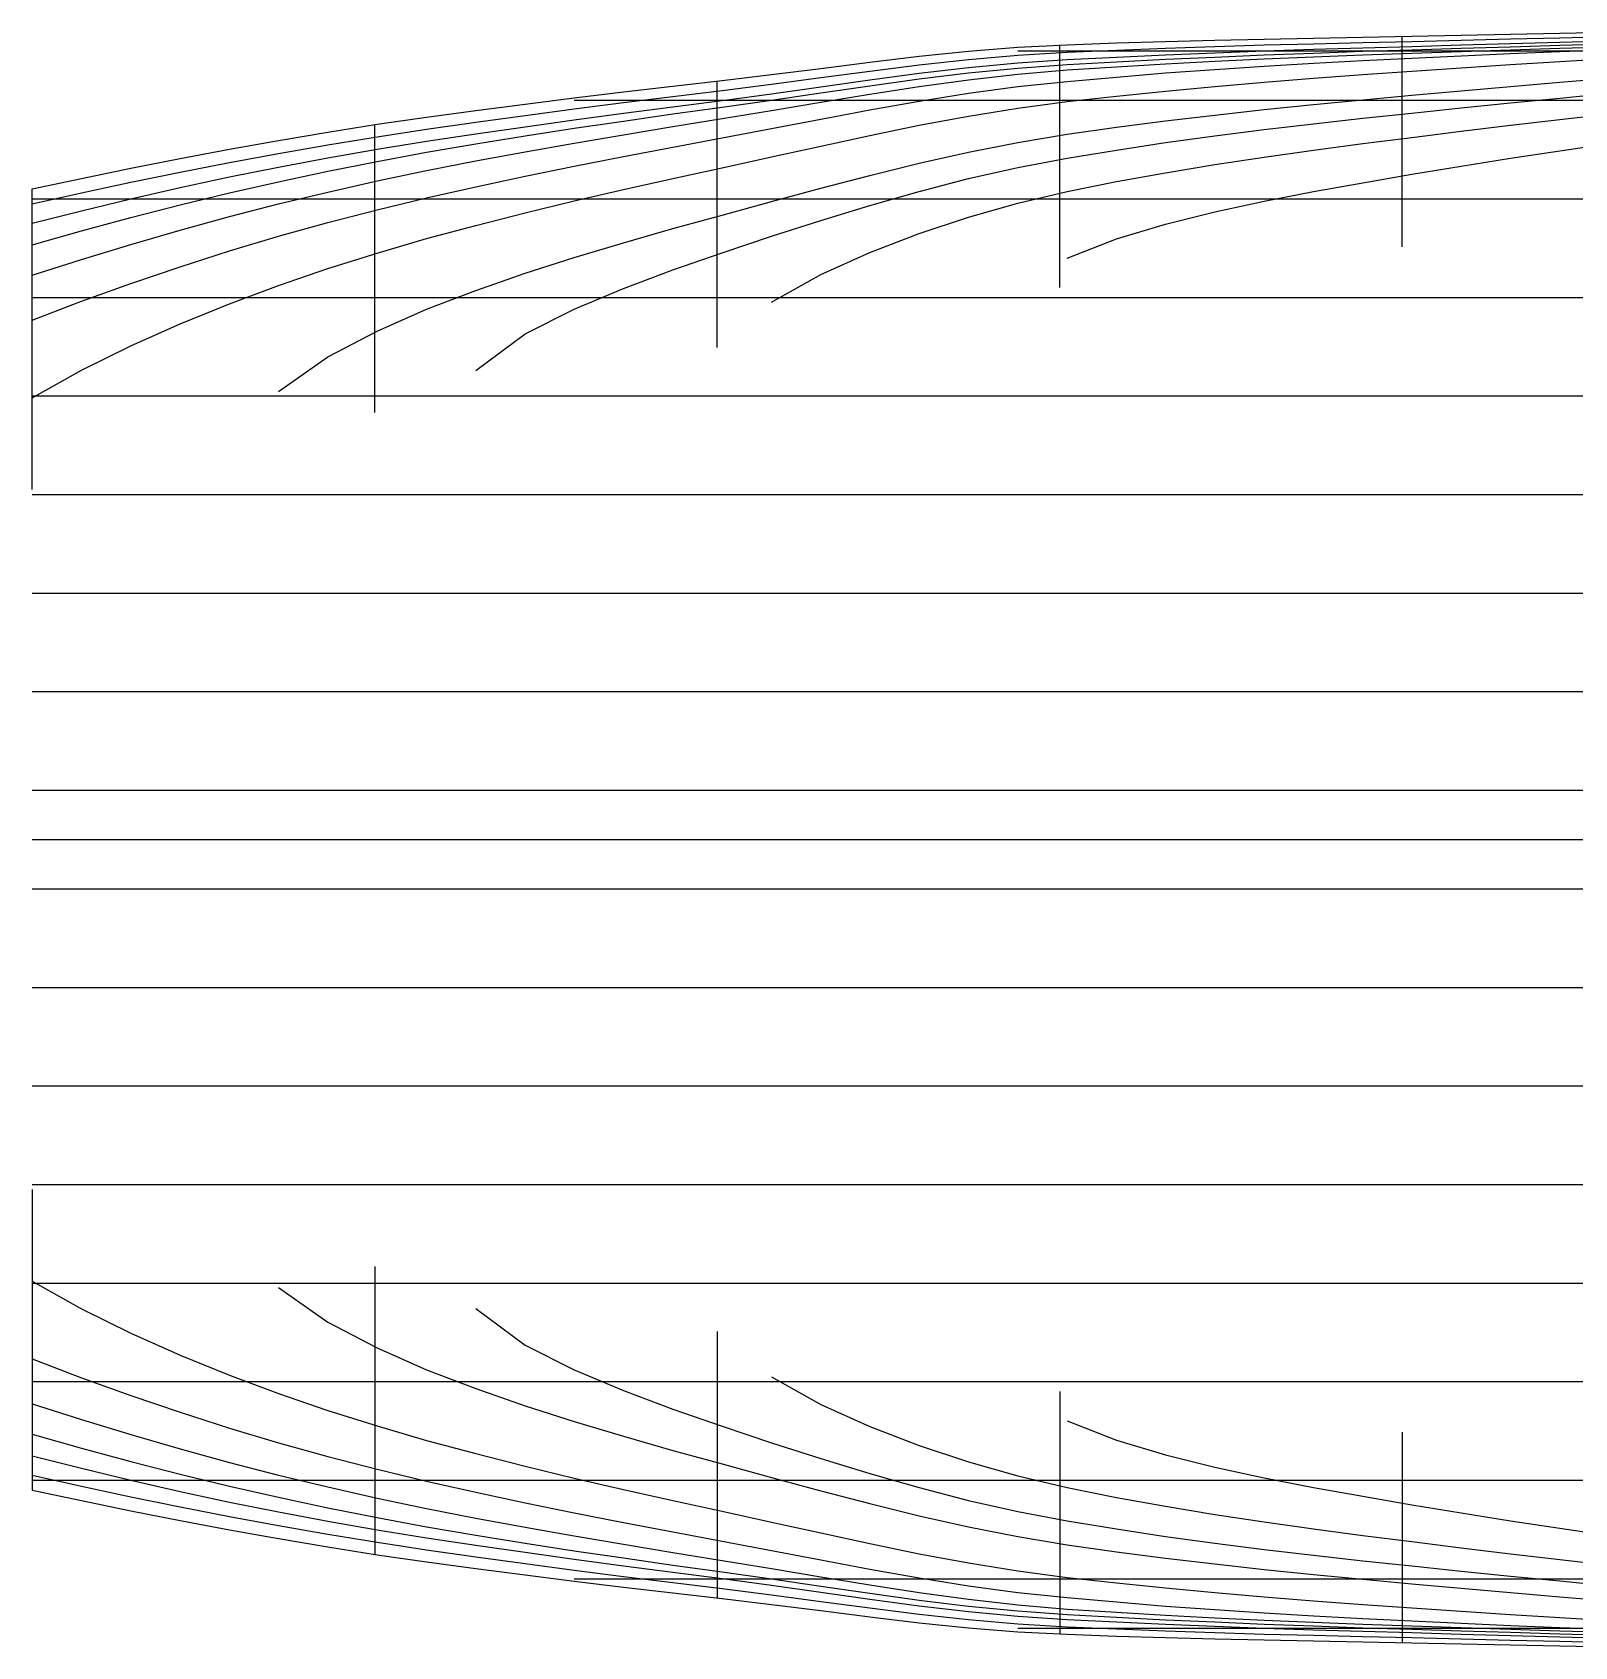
# Model space of a CAD drawing. Header units: millimetres. Extents: x 0 to 139000, y -8250 to 8250.
# Drawn here: x 0 to 15651, y -8190 to 8190 of the extents above; entities that cross this region are included whole.
import ezdxf

# ---------------------------------------------------------------- set-up
doc = ezdxf.new("R2010")
doc.units = ezdxf.units.MM
for name, color, linetype in [('БАТОКСЫ', 1, 'Continuous'), ('ВАТЕРЛИНИИ', 3, 'Continuous'), ('КИЛЬ', 2, 'Continuous'), ('ПАЛУБА', 7, 'Continuous'), ('ШПАНГОУТЫ', 5, 'Continuous')]:
    doc.layers.add(name, color=color, linetype=linetype)

msp = doc.modelspace()

# ---------------------------------------------------------------- linework, layer by layer
at = {"layer": 'БАТОКСЫ'}
for points in [[(10000, 8000, 3912), (10500, 8000, 3691), (11000, 8000, 3514), (11500, 8000, 3341), (12000, 8000, 3170), (12500, 8000, 2996), (13000, 8000, 2819), (13500, 8000, 2638), (14000, 8000, 2454), (14500, 8000, 2261), (15000, 8000, 2054), (15500, 8000, 1847), (16000, 8000, 1703)], [(5500, 7500, 4071), (6000, 7500, 3734), (6500, 7500, 3383), (7000, 7500, 3009), (7500, 7500, 2591), (8000, 7500, 2262), (8500, 7500, 2017), (9000, 7500, 1819), (9500, 7500, 1657), (10000, 7500, 1525), (10500, 7500, 1421), (11000, 7500, 1334), (11500, 7500, 1254), (12000, 7500, 1181), (12500, 7500, 1114), (13000, 7500, 1052), (13500, 7500, 993), (14000, 7500, 937), (14500, 7500, 882), (15000, 7500, 828), (15500, 7500, 776), (16000, 7500, 724)], [(0, 6500, 3798), (500, 6500, 3353), (1000, 6500, 3001), (1500, 6500, 2721), (2000, 6500, 2485), (2500, 6500, 2279), (3000, 6500, 2097), (3500, 6500, 1934), (4000, 6500, 1788), (4500, 6500, 1655), (5000, 6500, 1533), (5500, 6500, 1420), (6000, 6500, 1313), (6500, 6500, 1212), (7000, 6500, 1115), (7500, 6500, 1019), (8000, 6500, 926), (8500, 6500, 838), (9000, 6500, 756), (9500, 6500, 683), (10000, 6500, 619), (10500, 6500, 566), (11000, 6500, 520), (11500, 6500, 479), (12000, 6500, 442), (12500, 6500, 408), (13000, 6500, 376), (13500, 6500, 347), (14000, 6500, 319), (14500, 6500, 292), (15000, 6500, 265), (15500, 6500, 239), (16000, 6500, 215)], [(0, 5500, 1982), (500, 5500, 1830), (1000, 5500, 1689), (1500, 5500, 1559), (2000, 5500, 1439), (2500, 5500, 1328), (3000, 5500, 1226), (3500, 5500, 1133), (4000, 5500, 1049), (4500, 5500, 971), (5000, 5500, 900), (5500, 5500, 834), (6000, 5500, 773), (6500, 5500, 715), (7000, 5500, 660), (7500, 5500, 608), (8000, 5500, 558), (8500, 5500, 512), (9000, 5500, 471), (9500, 5500, 435), (10000, 5500, 406), (10500, 5500, 382), (11000, 5500, 360), (11500, 5500, 341), (12000, 5500, 323), (12500, 5500, 307), (13000, 5500, 291), (13500, 5500, 276), (14000, 5500, 260), (14500, 5500, 244), (15000, 5500, 227), (15500, 5500, 210), (16000, 5500, 194)], [(0, 4500, 1406), (500, 4500, 1309), (1000, 4500, 1219), (1500, 4500, 1137), (2000, 4500, 1061), (2500, 4500, 993), (3000, 4500, 932), (3500, 4500, 879), (4000, 4500, 832), (4500, 4500, 791), (5000, 4500, 752), (5500, 4500, 715), (6000, 4500, 680), (6500, 4500, 645), (7000, 4500, 609), (7500, 4500, 574), (8000, 4500, 537), (8500, 4500, 501), (9000, 4500, 467), (9500, 4500, 435), (10000, 4500, 406), (10500, 4500, 382), (11000, 4500, 360), (11500, 4500, 341), (12000, 4500, 323), (12500, 4500, 307), (13000, 4500, 291), (13500, 4500, 276), (14000, 4500, 260), (14500, 4500, 244), (15000, 4500, 227), (15500, 4500, 210), (16000, 4500, 194)], [(0, 3500, 1250), (500, 3500, 1189), (1000, 3500, 1130), (1500, 3500, 1074), (2000, 3500, 1020), (2500, 3500, 968), (3000, 3500, 920), (3500, 3500, 874), (4000, 3500, 831), (4500, 3500, 791), (5000, 3500, 752), (5500, 3500, 715), (6000, 3500, 680), (6500, 3500, 645), (7000, 3500, 609), (7500, 3500, 574), (8000, 3500, 537), (8500, 3500, 501), (9000, 3500, 467), (9500, 3500, 435), (10000, 3500, 406), (10500, 3500, 382), (11000, 3500, 360), (11500, 3500, 341), (12000, 3500, 323), (12500, 3500, 307), (13000, 3500, 291), (13500, 3500, 276), (14000, 3500, 260), (14500, 3500, 244), (15000, 3500, 227), (15500, 3500, 210), (16000, 3500, 194)], [(0, 2500, 1250), (500, 2500, 1189), (1000, 2500, 1130), (1500, 2500, 1074), (2000, 2500, 1020), (2500, 2500, 968), (3000, 2500, 920), (3500, 2500, 874), (4000, 2500, 831), (4500, 2500, 791), (5000, 2500, 752), (5500, 2500, 715), (6000, 2500, 680), (6500, 2500, 645), (7000, 2500, 609), (7500, 2500, 574), (8000, 2500, 537), (8500, 2500, 501), (9000, 2500, 467), (9500, 2500, 435), (10000, 2500, 406), (10500, 2500, 382), (11000, 2500, 360), (11500, 2500, 341), (12000, 2500, 323), (12500, 2500, 307), (13000, 2500, 291), (13500, 2500, 276), (14000, 2500, 260), (14500, 2500, 244), (15000, 2500, 227), (15500, 2500, 210), (16000, 2500, 194)], [(0, 1500, 1250), (500, 1500, 1189), (1000, 1500, 1130), (1500, 1500, 1074), (2000, 1500, 1020), (2500, 1500, 968), (3000, 1500, 920), (3500, 1500, 874), (4000, 1500, 831), (4500, 1500, 791), (5000, 1500, 752), (5500, 1500, 715), (6000, 1500, 680), (6500, 1500, 645), (7000, 1500, 609), (7500, 1500, 574), (8000, 1500, 537), (8500, 1500, 501), (9000, 1500, 467), (9500, 1500, 435), (10000, 1500, 406), (10500, 1500, 382), (11000, 1500, 360), (11500, 1500, 341), (12000, 1500, 323), (12500, 1500, 307), (13000, 1500, 291), (13500, 1500, 276), (14000, 1500, 260), (14500, 1500, 244), (15000, 1500, 227), (15500, 1500, 210), (16000, 1500, 194)], [(0, 500, 1250), (500, 500, 1189), (1000, 500, 1130), (1500, 500, 1074), (2000, 500, 1020), (2500, 500, 968), (3000, 500, 920), (3500, 500, 874), (4000, 500, 831), (4500, 500, 791), (5000, 500, 752), (5500, 500, 715), (6000, 500, 680), (6500, 500, 645), (7000, 500, 609), (7500, 500, 574), (8000, 500, 537), (8500, 500, 501), (9000, 500, 467), (9500, 500, 435), (10000, 500, 406), (10500, 500, 382), (11000, 500, 360), (11500, 500, 341), (12000, 500, 323), (12500, 500, 307), (13000, 500, 291), (13500, 500, 276), (14000, 500, 260), (14500, 500, 244), (15000, 500, 227), (15500, 500, 210), (16000, 500, 194)], [(0, -500, 1250), (500, -500, 1189), (1000, -500, 1130), (1500, -500, 1074), (2000, -500, 1020), (2500, -500, 968), (3000, -500, 920), (3500, -500, 874), (4000, -500, 831), (4500, -500, 791), (5000, -500, 752), (5500, -500, 715), (6000, -500, 680), (6500, -500, 645), (7000, -500, 609), (7500, -500, 574), (8000, -500, 537), (8500, -500, 501), (9000, -500, 467), (9500, -500, 435), (10000, -500, 406), (10500, -500, 382), (11000, -500, 360), (11500, -500, 341), (12000, -500, 323), (12500, -500, 307), (13000, -500, 291), (13500, -500, 276), (14000, -500, 260), (14500, -500, 244), (15000, -500, 227), (15500, -500, 210), (16000, -500, 194)], [(0, -1500, 1250), (500, -1500, 1189), (1000, -1500, 1130), (1500, -1500, 1074), (2000, -1500, 1020), (2500, -1500, 968), (3000, -1500, 920), (3500, -1500, 874), (4000, -1500, 831), (4500, -1500, 791), (5000, -1500, 752), (5500, -1500, 715), (6000, -1500, 680), (6500, -1500, 645), (7000, -1500, 609), (7500, -1500, 574), (8000, -1500, 537), (8500, -1500, 501), (9000, -1500, 467), (9500, -1500, 435), (10000, -1500, 406), (10500, -1500, 382), (11000, -1500, 360), (11500, -1500, 341), (12000, -1500, 323), (12500, -1500, 307), (13000, -1500, 291), (13500, -1500, 276), (14000, -1500, 260), (14500, -1500, 244), (15000, -1500, 227), (15500, -1500, 210), (16000, -1500, 194)], [(0, -2500, 1250), (500, -2500, 1189), (1000, -2500, 1130), (1500, -2500, 1074), (2000, -2500, 1020), (2500, -2500, 968), (3000, -2500, 920), (3500, -2500, 874), (4000, -2500, 831), (4500, -2500, 791), (5000, -2500, 752), (5500, -2500, 715), (6000, -2500, 680), (6500, -2500, 645), (7000, -2500, 609), (7500, -2500, 574), (8000, -2500, 537), (8500, -2500, 501), (9000, -2500, 467), (9500, -2500, 435), (10000, -2500, 406), (10500, -2500, 382), (11000, -2500, 360), (11500, -2500, 341), (12000, -2500, 323), (12500, -2500, 307), (13000, -2500, 291), (13500, -2500, 276), (14000, -2500, 260), (14500, -2500, 244), (15000, -2500, 227), (15500, -2500, 210), (16000, -2500, 194)], [(0, -3500, 1250), (500, -3500, 1189), (1000, -3500, 1130), (1500, -3500, 1074), (2000, -3500, 1020), (2500, -3500, 968), (3000, -3500, 920), (3500, -3500, 874), (4000, -3500, 831), (4500, -3500, 791), (5000, -3500, 752), (5500, -3500, 715), (6000, -3500, 680), (6500, -3500, 645), (7000, -3500, 609), (7500, -3500, 574), (8000, -3500, 537), (8500, -3500, 501), (9000, -3500, 467), (9500, -3500, 435), (10000, -3500, 406), (10500, -3500, 382), (11000, -3500, 360), (11500, -3500, 341), (12000, -3500, 323), (12500, -3500, 307), (13000, -3500, 291), (13500, -3500, 276), (14000, -3500, 260), (14500, -3500, 244), (15000, -3500, 227), (15500, -3500, 210), (16000, -3500, 194)], [(0, -4500, 1406), (500, -4500, 1309), (1000, -4500, 1219), (1500, -4500, 1137), (2000, -4500, 1061), (2500, -4500, 993), (3000, -4500, 932), (3500, -4500, 879), (4000, -4500, 832), (4500, -4500, 791), (5000, -4500, 752), (5500, -4500, 715), (6000, -4500, 680), (6500, -4500, 645), (7000, -4500, 609), (7500, -4500, 574), (8000, -4500, 537), (8500, -4500, 501), (9000, -4500, 467), (9500, -4500, 435), (10000, -4500, 406), (10500, -4500, 382), (11000, -4500, 360), (11500, -4500, 341), (12000, -4500, 323), (12500, -4500, 307), (13000, -4500, 291), (13500, -4500, 276), (14000, -4500, 260), (14500, -4500, 244), (15000, -4500, 227), (15500, -4500, 210), (16000, -4500, 194)], [(0, -5500, 1982), (500, -5500, 1830), (1000, -5500, 1689), (1500, -5500, 1559), (2000, -5500, 1439), (2500, -5500, 1328), (3000, -5500, 1226), (3500, -5500, 1133), (4000, -5500, 1049), (4500, -5500, 971), (5000, -5500, 900), (5500, -5500, 834), (6000, -5500, 773), (6500, -5500, 715), (7000, -5500, 660), (7500, -5500, 608), (8000, -5500, 558), (8500, -5500, 512), (9000, -5500, 471), (9500, -5500, 435), (10000, -5500, 406), (10500, -5500, 382), (11000, -5500, 360), (11500, -5500, 341), (12000, -5500, 323), (12500, -5500, 307), (13000, -5500, 291), (13500, -5500, 276), (14000, -5500, 260), (14500, -5500, 244), (15000, -5500, 227), (15500, -5500, 210), (16000, -5500, 194)], [(0, -6500, 3798), (500, -6500, 3353), (1000, -6500, 3001), (1500, -6500, 2721), (2000, -6500, 2485), (2500, -6500, 2279), (3000, -6500, 2097), (3500, -6500, 1934), (4000, -6500, 1788), (4500, -6500, 1655), (5000, -6500, 1533), (5500, -6500, 1420), (6000, -6500, 1313), (6500, -6500, 1212), (7000, -6500, 1115), (7500, -6500, 1019), (8000, -6500, 926), (8500, -6500, 838), (9000, -6500, 756), (9500, -6500, 683), (10000, -6500, 619), (10500, -6500, 566), (11000, -6500, 520), (11500, -6500, 479), (12000, -6500, 442), (12500, -6500, 408), (13000, -6500, 376), (13500, -6500, 347), (14000, -6500, 319), (14500, -6500, 292), (15000, -6500, 265), (15500, -6500, 239), (16000, -6500, 215)], [(5500, -7500, 4071), (6000, -7500, 3734), (6500, -7500, 3383), (7000, -7500, 3009), (7500, -7500, 2591), (8000, -7500, 2262), (8500, -7500, 2017), (9000, -7500, 1819), (9500, -7500, 1657), (10000, -7500, 1525), (10500, -7500, 1421), (11000, -7500, 1334), (11500, -7500, 1254), (12000, -7500, 1181), (12500, -7500, 1114), (13000, -7500, 1052), (13500, -7500, 993), (14000, -7500, 937), (14500, -7500, 882), (15000, -7500, 828), (15500, -7500, 776), (16000, -7500, 724)], [(10000, -8000, 3912), (10500, -8000, 3691), (11000, -8000, 3514), (11500, -8000, 3341), (12000, -8000, 3170), (12500, -8000, 2996), (13000, -8000, 2819), (13500, -8000, 2638), (14000, -8000, 2454), (14500, -8000, 2261), (15000, -8000, 2054), (15500, -8000, 1847), (16000, -8000, 1703)]]:
    msp.add_polyline3d(points, dxfattribs=at)
at = {"layer": 'ВАТЕРЛИНИИ'}
for points in [[(0, 6600, 4200), (500, 6707, 4200), (1000, 6810, 4200), (1500, 6909, 4200), (2000, 7004, 4200), (2500, 7093, 4200), (3000, 7177, 4200), (3500, 7256, 4200), (4000, 7329, 4200), (4500, 7397, 4200), (5000, 7462, 4200), (5500, 7524, 4200), (6000, 7584, 4200), (6500, 7642, 4200), (7000, 7700, 4200), (7500, 7761, 4200), (8000, 7824, 4200), (8500, 7887, 4200), (9000, 7946, 4200), (9500, 7998, 4200), (10000, 8038, 4200), (10500, 8064, 4200), (11000, 8082, 4200), (11500, 8097, 4200), (12000, 8110, 4200), (12500, 8121, 4200), (13000, 8131, 4200), (13500, 8140, 4200), (14000, 8150, 4200), (14500, 8160, 4200), (15000, 8170, 4200), (15500, 8180, 4200), (16000, 8190, 4200)], [(0, 6451, 3600), (500, 6561, 3600), (1000, 6668, 3600), (1500, 6770, 3600), (2000, 6868, 3600), (2500, 6961, 3600), (3000, 7048, 3600), (3500, 7130, 3600), (4000, 7207, 3600), (4500, 7279, 3600), (5000, 7347, 3600), (5500, 7413, 3600), (6000, 7476, 3600), (6500, 7538, 3600), (7000, 7599, 3600), (7500, 7664, 3600), (8000, 7731, 3600), (8500, 7797, 3600), (9000, 7860, 3600), (9500, 7915, 3600), (10000, 7959, 3600), (10500, 7989, 3600), (11000, 8010, 3600), (11500, 8029, 3600), (12000, 8046, 3600), (12500, 8061, 3600), (13000, 8074, 3600), (13500, 8087, 3600), (14000, 8098, 3600), (14500, 8110, 3600), (15000, 8122, 3600), (15500, 8134, 3600), (16000, 8146, 3600)], [(0, 6253, 3000), (500, 6379, 3000), (1000, 6500, 3000), (1500, 6614, 3000), (2000, 6722, 3000), (2500, 6823, 3000), (3000, 6917, 3000), (3500, 7004, 3000), (4000, 7085, 3000), (4500, 7160, 3000), (5000, 7232, 3000), (5500, 7301, 3000), (6000, 7368, 3000), (6500, 7433, 3000), (7000, 7498, 3000), (7500, 7566, 3000), (8000, 7637, 3000), (8500, 7708, 3000), (9000, 7774, 3000), (9500, 7832, 3000), (10000, 7880, 3000), (10500, 7913, 3000), (11000, 7938, 3000), (11500, 7961, 3000), (12000, 7982, 3000), (12500, 8000, 3000), (13000, 8017, 3000), (13500, 8033, 3000), (14000, 8047, 3000), (14500, 8061, 3000), (15000, 8075, 3000), (15500, 8089, 3000), (16000, 8102, 3000)], [(0, 6035, 2600), (500, 6177, 2600), (1000, 6312, 2600), (1500, 6439, 2600), (2000, 6560, 2600), (2500, 6674, 2600), (3000, 6781, 2600), (3500, 6880, 2600), (4000, 6972, 2600), (4500, 7058, 2600), (5000, 7139, 2600), (5500, 7216, 2600), (6000, 7289, 2600), (6500, 7361, 2600), (7000, 7430, 2600), (7500, 7502, 2600), (8000, 7575, 2600), (8500, 7648, 2600), (9000, 7716, 2600), (9500, 7777, 2600), (10000, 7827, 2600), (10500, 7863, 2600), (11000, 7891, 2600), (11500, 7916, 2600), (12000, 7939, 2600), (12500, 7960, 2600), (13000, 7979, 2600), (13500, 7997, 2600), (14000, 8013, 2600), (14500, 8028, 2600), (15000, 8043, 2600), (15500, 8058, 2600), (16000, 8073, 2600)], [(0, 5724, 2200), (500, 5885, 2200), (1000, 6038, 2200), (1500, 6183, 2200), (2000, 6320, 2200), (2500, 6448, 2200), (3000, 6569, 2200), (3500, 6682, 2200), (4000, 6787, 2200), (4500, 6885, 2200), (5000, 6978, 2200), (5500, 7066, 2200), (6000, 7151, 2200), (6500, 7233, 2200), (7000, 7314, 2200), (7500, 7397, 2200), (8000, 7481, 2200), (8500, 7563, 2200), (9000, 7640, 2200), (9500, 7709, 2200), (10000, 7766, 2200), (10500, 7808, 2200), (11000, 7841, 2200), (11500, 7870, 2200), (12000, 7896, 2200), (12500, 7920, 2200), (13000, 7941, 2200), (13500, 7961, 2200), (14000, 7978, 2200), (14500, 7995, 2200), (15000, 8012, 2200), (15500, 8028, 2200), (16000, 8043, 2200)], [(0, 5269, 1800), (500, 5462, 1800), (1000, 5642, 1800), (1500, 5811, 1800), (2000, 5971, 1800), (2500, 6120, 1800), (3000, 6259, 1800), (3500, 6389, 1800), (4000, 6510, 1800), (4500, 6623, 1800), (5000, 6730, 1800), (5500, 6832, 1800), (6000, 6930, 1800), (6500, 7025, 1800), (7000, 7118, 1800), (7500, 7212, 1800), (8000, 7308, 1800), (8500, 7402, 1800), (9000, 7491, 1800), (9500, 7571, 1800), (10000, 7639, 1800), (10500, 7692, 1800), (11000, 7736, 1800), (11500, 7777, 1800), (12000, 7813, 1800), (12500, 7846, 1800), (13000, 7876, 1800), (13500, 7904, 1800), (14000, 7928, 1800), (14500, 7952, 1800), (15000, 7974, 1800), (15500, 7994, 1800), (16000, 8013, 1800)], [(0, 4481, 1400), (500, 4762, 1400), (1000, 5009, 1400), (1500, 5232, 1400), (2000, 5435, 1400), (2500, 5621, 1400), (3000, 5793, 1400), (3500, 5950, 1400), (4000, 6096, 1400), (4500, 6231, 1400), (5000, 6358, 1400), (5500, 6479, 1400), (6000, 6594, 1400), (6500, 6706, 1400), (7000, 6815, 1400), (7500, 6925, 1400), (8000, 7036, 1400), (8500, 7144, 1400), (9000, 7246, 1400), (9500, 7340, 1400), (10000, 7421, 1400), (10500, 7486, 1400), (11000, 7543, 1400), (11500, 7594, 1400), (12000, 7641, 1400), (12500, 7684, 1400), (13000, 7724, 1400), (13500, 7761, 1400), (14000, 7796, 1400), (14500, 7830, 1400), (15000, 7862, 1400), (15500, 7893, 1400), (16000, 7923, 1400)], [(2500, 4546, 1000), (3000, 4896, 1000), (3500, 5159, 1000), (4000, 5379, 1000), (4500, 5571, 1000), (5000, 5745, 1000), (5500, 5905, 1000), (6000, 6055, 1000), (6500, 6198, 1000), (7000, 6335, 1000), (7500, 6472, 1000), (8000, 6607, 1000), (8500, 6738, 1000), (9000, 6861, 1000), (9500, 6974, 1000), (10000, 7072, 1000), (10500, 7155, 1000), (11000, 7226, 1000), (11500, 7291, 1000), (12000, 7350, 1000), (12500, 7406, 1000), (13000, 7457, 1000), (13500, 7506, 1000), (14000, 7552, 1000), (14500, 7597, 1000), (15000, 7641, 1000), (15500, 7684, 1000), (16000, 7725, 1000)], [(4500, 4760, 800), (5000, 5130, 800), (5500, 5382, 800), (6000, 5592, 800), (6500, 5779, 800), (7000, 5953, 800), (7500, 6120, 800), (8000, 6281, 800), (8500, 6434, 800), (9000, 6576, 800), (9500, 6705, 800), (10000, 6818, 800), (10500, 6913, 800), (11000, 6995, 800), (11500, 7070, 800), (12000, 7138, 800), (12500, 7202, 800), (13000, 7261, 800), (13500, 7317, 800), (14000, 7370, 800), (14500, 7422, 800), (15000, 7473, 800), (15500, 7523, 800), (16000, 7571, 800)], [(7500, 5451, 600), (8000, 5733, 600), (8500, 5957, 600), (9000, 6149, 600), (9500, 6315, 600), (10000, 6457, 600), (10500, 6575, 600), (11000, 6675, 600), (11500, 6765, 600), (12000, 6847, 600), (12500, 6923, 600), (13000, 6993, 600), (13500, 7060, 600), (14000, 7123, 600), (14500, 7185, 600), (15000, 7246, 600), (15500, 7306, 600), (16000, 7363, 600)], [(10500, 5897, 400), (11000, 6094, 400), (11500, 6243, 400), (12000, 6367, 400), (12500, 6476, 400), (13000, 6574, 400), (13500, 6664, 400), (14000, 6749, 400), (14500, 6831, 400), (15000, 6911, 400), (15500, 6988, 400), (16000, 7061, 400)], [(0, -4481, 1400), (500, -4762, 1400), (1000, -5009, 1400), (1500, -5232, 1400), (2000, -5435, 1400), (2500, -5621, 1400), (3000, -5793, 1400), (3500, -5950, 1400), (4000, -6096, 1400), (4500, -6231, 1400), (5000, -6358, 1400), (5500, -6479, 1400), (6000, -6594, 1400), (6500, -6706, 1400), (7000, -6815, 1400), (7500, -6925, 1400), (8000, -7036, 1400), (8500, -7144, 1400), (9000, -7246, 1400), (9500, -7340, 1400), (10000, -7421, 1400), (10500, -7486, 1400), (11000, -7543, 1400), (11500, -7594, 1400), (12000, -7641, 1400), (12500, -7684, 1400), (13000, -7724, 1400), (13500, -7761, 1400), (14000, -7796, 1400), (14500, -7830, 1400), (15000, -7862, 1400), (15500, -7893, 1400), (16000, -7923, 1400)], [(2500, -4546, 1000), (3000, -4896, 1000), (3500, -5159, 1000), (4000, -5379, 1000), (4500, -5571, 1000), (5000, -5745, 1000), (5500, -5905, 1000), (6000, -6055, 1000), (6500, -6198, 1000), (7000, -6335, 1000), (7500, -6472, 1000), (8000, -6607, 1000), (8500, -6738, 1000), (9000, -6861, 1000), (9500, -6974, 1000), (10000, -7072, 1000), (10500, -7155, 1000), (11000, -7226, 1000), (11500, -7291, 1000), (12000, -7350, 1000), (12500, -7406, 1000), (13000, -7457, 1000), (13500, -7506, 1000), (14000, -7552, 1000), (14500, -7597, 1000), (15000, -7641, 1000), (15500, -7684, 1000), (16000, -7725, 1000)], [(4500, -4760, 800), (5000, -5130, 800), (5500, -5382, 800), (6000, -5592, 800), (6500, -5779, 800), (7000, -5953, 800), (7500, -6120, 800), (8000, -6281, 800), (8500, -6434, 800), (9000, -6576, 800), (9500, -6705, 800), (10000, -6818, 800), (10500, -6913, 800), (11000, -6995, 800), (11500, -7070, 800), (12000, -7138, 800), (12500, -7202, 800), (13000, -7261, 800), (13500, -7317, 800), (14000, -7370, 800), (14500, -7422, 800), (15000, -7473, 800), (15500, -7523, 800), (16000, -7571, 800)], [(0, -5269, 1800), (500, -5462, 1800), (1000, -5642, 1800), (1500, -5811, 1800), (2000, -5971, 1800), (2500, -6120, 1800), (3000, -6259, 1800), (3500, -6389, 1800), (4000, -6510, 1800), (4500, -6623, 1800), (5000, -6730, 1800), (5500, -6832, 1800), (6000, -6930, 1800), (6500, -7025, 1800), (7000, -7118, 1800), (7500, -7212, 1800), (8000, -7308, 1800), (8500, -7402, 1800), (9000, -7491, 1800), (9500, -7571, 1800), (10000, -7639, 1800), (10500, -7692, 1800), (11000, -7736, 1800), (11500, -7777, 1800), (12000, -7813, 1800), (12500, -7846, 1800), (13000, -7876, 1800), (13500, -7904, 1800), (14000, -7928, 1800), (14500, -7952, 1800), (15000, -7974, 1800), (15500, -7994, 1800), (16000, -8013, 1800)], [(7500, -5451, 600), (8000, -5733, 600), (8500, -5957, 600), (9000, -6149, 600), (9500, -6315, 600), (10000, -6457, 600), (10500, -6575, 600), (11000, -6675, 600), (11500, -6765, 600), (12000, -6847, 600), (12500, -6923, 600), (13000, -6993, 600), (13500, -7060, 600), (14000, -7123, 600), (14500, -7185, 600), (15000, -7246, 600), (15500, -7306, 600), (16000, -7363, 600)], [(0, -5724, 2200), (500, -5885, 2200), (1000, -6038, 2200), (1500, -6183, 2200), (2000, -6320, 2200), (2500, -6448, 2200), (3000, -6569, 2200), (3500, -6682, 2200), (4000, -6787, 2200), (4500, -6885, 2200), (5000, -6978, 2200), (5500, -7066, 2200), (6000, -7151, 2200), (6500, -7233, 2200), (7000, -7314, 2200), (7500, -7397, 2200), (8000, -7481, 2200), (8500, -7563, 2200), (9000, -7640, 2200), (9500, -7709, 2200), (10000, -7766, 2200), (10500, -7808, 2200), (11000, -7841, 2200), (11500, -7870, 2200), (12000, -7896, 2200), (12500, -7920, 2200), (13000, -7941, 2200), (13500, -7961, 2200), (14000, -7978, 2200), (14500, -7995, 2200), (15000, -8012, 2200), (15500, -8028, 2200), (16000, -8043, 2200)], [(0, -6035, 2600), (500, -6177, 2600), (1000, -6312, 2600), (1500, -6439, 2600), (2000, -6560, 2600), (2500, -6674, 2600), (3000, -6781, 2600), (3500, -6880, 2600), (4000, -6972, 2600), (4500, -7058, 2600), (5000, -7139, 2600), (5500, -7216, 2600), (6000, -7289, 2600), (6500, -7361, 2600), (7000, -7430, 2600), (7500, -7502, 2600), (8000, -7575, 2600), (8500, -7648, 2600), (9000, -7716, 2600), (9500, -7777, 2600), (10000, -7827, 2600), (10500, -7863, 2600), (11000, -7891, 2600), (11500, -7916, 2600), (12000, -7939, 2600), (12500, -7960, 2600), (13000, -7979, 2600), (13500, -7997, 2600), (14000, -8013, 2600), (14500, -8028, 2600), (15000, -8043, 2600), (15500, -8058, 2600), (16000, -8073, 2600)], [(10500, -5897, 400), (11000, -6094, 400), (11500, -6243, 400), (12000, -6367, 400), (12500, -6476, 400), (13000, -6574, 400), (13500, -6664, 400), (14000, -6749, 400), (14500, -6831, 400), (15000, -6911, 400), (15500, -6988, 400), (16000, -7061, 400)], [(0, -6253, 3000), (500, -6379, 3000), (1000, -6500, 3000), (1500, -6614, 3000), (2000, -6722, 3000), (2500, -6823, 3000), (3000, -6917, 3000), (3500, -7004, 3000), (4000, -7085, 3000), (4500, -7160, 3000), (5000, -7232, 3000), (5500, -7301, 3000), (6000, -7368, 3000), (6500, -7433, 3000), (7000, -7498, 3000), (7500, -7566, 3000), (8000, -7637, 3000), (8500, -7708, 3000), (9000, -7774, 3000), (9500, -7832, 3000), (10000, -7880, 3000), (10500, -7913, 3000), (11000, -7938, 3000), (11500, -7961, 3000), (12000, -7982, 3000), (12500, -8000, 3000), (13000, -8017, 3000), (13500, -8033, 3000), (14000, -8047, 3000), (14500, -8061, 3000), (15000, -8075, 3000), (15500, -8089, 3000), (16000, -8102, 3000)], [(0, -6451, 3600), (500, -6561, 3600), (1000, -6668, 3600), (1500, -6770, 3600), (2000, -6868, 3600), (2500, -6961, 3600), (3000, -7048, 3600), (3500, -7130, 3600), (4000, -7207, 3600), (4500, -7279, 3600), (5000, -7347, 3600), (5500, -7413, 3600), (6000, -7476, 3600), (6500, -7538, 3600), (7000, -7599, 3600), (7500, -7664, 3600), (8000, -7731, 3600), (8500, -7797, 3600), (9000, -7860, 3600), (9500, -7915, 3600), (10000, -7959, 3600), (10500, -7989, 3600), (11000, -8010, 3600), (11500, -8029, 3600), (12000, -8046, 3600), (12500, -8061, 3600), (13000, -8074, 3600), (13500, -8087, 3600), (14000, -8098, 3600), (14500, -8110, 3600), (15000, -8122, 3600), (15500, -8134, 3600), (16000, -8146, 3600)], [(0, -6600, 4200), (500, -6707, 4200), (1000, -6810, 4200), (1500, -6909, 4200), (2000, -7004, 4200), (2500, -7093, 4200), (3000, -7177, 4200), (3500, -7256, 4200), (4000, -7329, 4200), (4500, -7397, 4200), (5000, -7462, 4200), (5500, -7524, 4200), (6000, -7584, 4200), (6500, -7642, 4200), (7000, -7700, 4200), (7500, -7761, 4200), (8000, -7824, 4200), (8500, -7887, 4200), (9000, -7946, 4200), (9500, -7998, 4200), (10000, -8038, 4200), (10500, -8064, 4200), (11000, -8082, 4200), (11500, -8097, 4200), (12000, -8110, 4200), (12500, -8121, 4200), (13000, -8131, 4200), (13500, -8140, 4200), (14000, -8150, 4200), (14500, -8160, 4200), (15000, -8170, 4200), (15500, -8180, 4200), (16000, -8190, 4200)]]:
    msp.add_polyline3d(points, dxfattribs=at)
at = {"layer": 'КИЛЬ'}
msp.add_polyline3d([(0, 0, 1250), (500, 0, 1189), (1000, 0, 1130), (1500, 0, 1074), (2000, 0, 1020), (2500, 0, 968), (3000, 0, 920), (3500, 0, 874), (4000, 0, 831), (4500, 0, 791), (5000, 0, 752), (5500, 0, 715), (6000, 0, 680), (6500, 0, 645), (7000, 0, 609), (7500, 0, 574), (8000, 0, 537), (8500, 0, 501), (9000, 0, 467), (9500, 0, 435), (10000, 0, 406), (10500, 0, 382), (11000, 0, 360), (11500, 0, 341), (12000, 0, 323), (12500, 0, 307), (13000, 0, 291), (13500, 0, 276), (14000, 0, 260), (14500, 0, 244), (15000, 0, 227), (15500, 0, 210), (16000, 0, 194)], dxfattribs=at)
at = {"layer": 'ПАЛУБА'}
for points in [[(0, 6600, 4200), (500, 6707, 4200), (1000, 6810, 4200), (1500, 6909, 4200), (2000, 7004, 4200), (2500, 7093, 4200), (3000, 7177, 4200), (3500, 7256, 4200), (4000, 7329, 4200), (4500, 7397, 4200), (5000, 7462, 4200), (5500, 7524, 4200), (6000, 7584, 4200), (6500, 7642, 4200), (7000, 7700, 4200), (7500, 7761, 4200), (8000, 7824, 4200), (8500, 7887, 4200), (9000, 7946, 4200), (9500, 7998, 4200), (10000, 8038, 4200), (10500, 8064, 4200), (11000, 8082, 4200), (11500, 8097, 4200), (12000, 8110, 4200), (12500, 8121, 4200), (13000, 8131, 4200), (13500, 8140, 4200), (14000, 8150, 4200), (14500, 8160, 4200), (15000, 8170, 4200), (15500, 8180, 4200), (16000, 8190, 4200)], [(0, -6600, 4200), (500, -6707, 4200), (1000, -6810, 4200), (1500, -6909, 4200), (2000, -7004, 4200), (2500, -7093, 4200), (3000, -7177, 4200), (3500, -7256, 4200), (4000, -7329, 4200), (4500, -7397, 4200), (5000, -7462, 4200), (5500, -7524, 4200), (6000, -7584, 4200), (6500, -7642, 4200), (7000, -7700, 4200), (7500, -7761, 4200), (8000, -7824, 4200), (8500, -7887, 4200), (9000, -7946, 4200), (9500, -7998, 4200), (10000, -8038, 4200), (10500, -8064, 4200), (11000, -8082, 4200), (11500, -8097, 4200), (12000, -8110, 4200), (12500, -8121, 4200), (13000, -8131, 4200), (13500, -8140, 4200), (14000, -8150, 4200), (14500, -8160, 4200), (15000, -8170, 4200), (15500, -8180, 4200), (16000, -8190, 4200)]]:
    msp.add_polyline3d(points, dxfattribs=at)
at = {"layer": 'ШПАНГОУТЫ'}
for points in [[(10425, 5600, 385), (10425, 5600, 385), (10425, 5860, 400), (10425, 6015, 424), (10425, 6144, 452), (10425, 6258, 484), (10425, 6362, 518), (10425, 6458, 555), (10425, 6547, 595), (10425, 6632, 636), (10425, 6711, 680), (10425, 6787, 725), (10425, 6859, 771), (10425, 6927, 819), (10425, 6992, 869), (10425, 7054, 920), (10425, 7113, 972), (10425, 7170, 1026), (10425, 7224, 1080), (10425, 7275, 1136), (10425, 7324, 1193), (10425, 7371, 1251), (10425, 7415, 1310), (10425, 7457, 1370), (10425, 7497, 1430), (10425, 7535, 1492), (10425, 7570, 1555), (10425, 7604, 1619), (10425, 7635, 1683), (10425, 7664, 1748), (10425, 7691, 1815), (10425, 7716, 1882), (10425, 7739, 1949), (10425, 7759, 2018), (10425, 7778, 2087), (10425, 7794, 2157), (10425, 7808, 2228), (10425, 7820, 2299), (10425, 7829, 2371), (10425, 7839, 2444), (10425, 7848, 2518), (10425, 7857, 2592), (10425, 7867, 2667), (10425, 7876, 2742), (10425, 7886, 2818), (10425, 7896, 2895), (10425, 7905, 2972), (10425, 7915, 3050), (10425, 7925, 3129), (10425, 7935, 3208), (10425, 7945, 3287), (10425, 7956, 3368), (10425, 7966, 3448), (10425, 7976, 3530), (10425, 7986, 3612), (10425, 7997, 3694), (10425, 8007, 3777), (10425, 8018, 3861), (10425, 8029, 3945), (10425, 8039, 4029), (10425, 8050, 4114), (10425, 8061, 4200)], [(13900, 6013, 263), (13900, 6013, 263), (13900, 6260, 279), (13900, 6406, 303), (13900, 6528, 332), (13900, 6636, 365), (13900, 6733, 400), (13900, 6824, 439), (13900, 6908, 480), (13900, 6986, 522), (13900, 7060, 567), (13900, 7130, 613), (13900, 7196, 662), (13900, 7259, 711), (13900, 7319, 762), (13900, 7375, 815), (13900, 7428, 869), (13900, 7479, 924), (13900, 7527, 980), (13900, 7572, 1038), (13900, 7615, 1097), (13900, 7655, 1156), (13900, 7693, 1217), (13900, 7728, 1279), (13900, 7761, 1342), (13900, 7792, 1406), (13900, 7820, 1470), (13900, 7846, 1536), (13900, 7869, 1603), (13900, 7890, 1670), (13900, 7909, 1738), (13900, 7925, 1807), (13900, 7939, 1877), (13900, 7950, 1948), (13900, 7959, 2020), (13900, 7965, 2092), (13900, 7972, 2165), (13900, 7978, 2238), (13900, 7985, 2313), (13900, 7991, 2388), (13900, 7998, 2464), (13900, 8004, 2540), (13900, 8011, 2618), (13900, 8018, 2695), (13900, 8024, 2774), (13900, 8031, 2853), (13900, 8038, 2933), (13900, 8045, 3013), (13900, 8052, 3094), (13900, 8059, 3176), (13900, 8066, 3258), (13900, 8074, 3341), (13900, 8081, 3424), (13900, 8088, 3508), (13900, 8095, 3593), (13900, 8103, 3678), (13900, 8110, 3764), (13900, 8118, 3850), (13900, 8125, 3937), (13900, 8133, 4024), (13900, 8140, 4112), (13900, 8148, 4200)], [(6950, 4991, 613), (6950, 4991, 613), (6950, 5257, 627), (6950, 5414, 649), (6950, 5546, 676), (6950, 5663, 706), (6950, 5770, 738), (6950, 5868, 773), (6950, 5961, 810), (6950, 6048, 849), (6950, 6130, 890), (6950, 6209, 932), (6950, 6284, 976), (6950, 6355, 1021), (6950, 6423, 1068), (6950, 6489, 1116), (6950, 6552, 1165), (6950, 6612, 1215), (6950, 6669, 1267), (6950, 6725, 1319), (6950, 6778, 1373), (6950, 6829, 1427), (6950, 6878, 1482), (6950, 6924, 1539), (6950, 6969, 1596), (6950, 7012, 1654), (6950, 7053, 1713), (6950, 7092, 1773), (6950, 7129, 1834), (6950, 7164, 1895), (6950, 7197, 1957), (6950, 7228, 2020), (6950, 7258, 2084), (6950, 7285, 2148), (6950, 7311, 2213), (6950, 7335, 2279), (6950, 7357, 2346), (6950, 7377, 2413), (6950, 7396, 2481), (6950, 7412, 2549), (6950, 7427, 2618), (6950, 7439, 2688), (6950, 7451, 2758), (6950, 7463, 2829), (6950, 7475, 2901), (6950, 7487, 2973), (6950, 7500, 3046), (6950, 7512, 3119), (6950, 7524, 3193), (6950, 7537, 3267), (6950, 7549, 3342), (6950, 7562, 3417), (6950, 7575, 3493), (6950, 7588, 3570), (6950, 7601, 3647), (6950, 7614, 3724), (6950, 7627, 3802), (6950, 7640, 3881), (6950, 7654, 3960), (6950, 7667, 4040), (6950, 7680, 4120), (6950, 7694, 4200)], [(3475, 4332, 876), (3475, 4332, 876), (3475, 4601, 889), (3475, 4760, 910), (3475, 4894, 934), (3475, 5012, 962), (3475, 5121, 992), (3475, 5221, 1024), (3475, 5316, 1059), (3475, 5405, 1095), (3475, 5489, 1133), (3475, 5570, 1172), (3475, 5647, 1213), (3475, 5721, 1254), (3475, 5792, 1298), (3475, 5860, 1342), (3475, 5926, 1388), (3475, 5989, 1434), (3475, 6049, 1482), (3475, 6108, 1530), (3475, 6165, 1580), (3475, 6219, 1630), (3475, 6272, 1682), (3475, 6322, 1734), (3475, 6371, 1787), (3475, 6418, 1841), (3475, 6463, 1895), (3475, 6507, 1951), (3475, 6549, 2007), (3475, 6589, 2064), (3475, 6627, 2122), (3475, 6664, 2180), (3475, 6700, 2239), (3475, 6733, 2299), (3475, 6765, 2359), (3475, 6796, 2420), (3475, 6825, 2482), (3475, 6852, 2544), (3475, 6878, 2607), (3475, 6902, 2670), (3475, 6925, 2734), (3475, 6946, 2799), (3475, 6965, 2864), (3475, 6983, 2930), (3475, 6999, 2996), (3475, 7014, 3063), (3475, 7028, 3130), (3475, 7042, 3198), (3475, 7056, 3267), (3475, 7071, 3335), (3475, 7085, 3405), (3475, 7100, 3475), (3475, 7115, 3545), (3475, 7130, 3616), (3475, 7145, 3687), (3475, 7160, 3759), (3475, 7175, 3832), (3475, 7190, 3904), (3475, 7205, 3978), (3475, 7221, 4051), (3475, 7236, 4125), (3475, 7252, 4200)], [(0, 3550, 1250), (0, 3550, 1250), (0, 3813, 1262), (0, 3970, 1280), (0, 4101, 1302), (0, 4218, 1326), (0, 4324, 1353), (0, 4424, 1382), (0, 4517, 1412), (0, 4605, 1444), (0, 4689, 1478), (0, 4769, 1513), (0, 4846, 1549), (0, 4920, 1586), (0, 4991, 1624), (0, 5060, 1664), (0, 5126, 1704), (0, 5190, 1745), (0, 5252, 1788), (0, 5312, 1831), (0, 5370, 1875), (0, 5426, 1919), (0, 5480, 1965), (0, 5533, 2011), (0, 5584, 2058), (0, 5633, 2106), (0, 5681, 2155), (0, 5728, 2204), (0, 5773, 2254), (0, 5816, 2304), (0, 5858, 2355), (0, 5899, 2407), (0, 5938, 2460), (0, 5976, 2513), (0, 6013, 2566), (0, 6048, 2620), (0, 6082, 2675), (0, 6115, 2730), (0, 6147, 2786), (0, 6177, 2842), (0, 6206, 2899), (0, 6233, 2956), (0, 6260, 3014), (0, 6285, 3073), (0, 6308, 3131), (0, 6331, 3191), (0, 6352, 3251), (0, 6372, 3311), (0, 6391, 3372), (0, 6408, 3433), (0, 6424, 3494), (0, 6440, 3556), (0, 6455, 3619), (0, 6471, 3682), (0, 6487, 3745), (0, 6503, 3809), (0, 6519, 3873), (0, 6535, 3938), (0, 6551, 4003), (0, 6567, 4068), (0, 6584, 4134), (0, 6600, 4200)], [(0, -3550, 1250), (0, -3550, 1250), (0, -3813, 1262), (0, -3970, 1280), (0, -4101, 1302), (0, -4218, 1326), (0, -4324, 1353), (0, -4424, 1382), (0, -4517, 1412), (0, -4605, 1444), (0, -4689, 1478), (0, -4769, 1513), (0, -4846, 1549), (0, -4920, 1586), (0, -4991, 1624), (0, -5060, 1664), (0, -5126, 1704), (0, -5190, 1745), (0, -5252, 1788), (0, -5312, 1831), (0, -5370, 1875), (0, -5426, 1919), (0, -5480, 1965), (0, -5533, 2011), (0, -5584, 2058), (0, -5633, 2106), (0, -5681, 2155), (0, -5728, 2204), (0, -5773, 2254), (0, -5816, 2304), (0, -5858, 2355), (0, -5899, 2407), (0, -5938, 2460), (0, -5976, 2513), (0, -6013, 2566), (0, -6048, 2620), (0, -6082, 2675), (0, -6115, 2730), (0, -6147, 2786), (0, -6177, 2842), (0, -6206, 2899), (0, -6233, 2956), (0, -6260, 3014), (0, -6285, 3073), (0, -6308, 3131), (0, -6331, 3191), (0, -6352, 3251), (0, -6372, 3311), (0, -6391, 3372), (0, -6408, 3433), (0, -6424, 3494), (0, -6440, 3556), (0, -6455, 3619), (0, -6471, 3682), (0, -6487, 3745), (0, -6503, 3809), (0, -6519, 3873), (0, -6535, 3938), (0, -6551, 4003), (0, -6567, 4068), (0, -6584, 4134), (0, -6600, 4200)], [(3475, -4332, 876), (3475, -4332, 876), (3475, -4601, 889), (3475, -4760, 910), (3475, -4894, 934), (3475, -5012, 962), (3475, -5121, 992), (3475, -5221, 1024), (3475, -5316, 1059), (3475, -5405, 1095), (3475, -5489, 1133), (3475, -5570, 1172), (3475, -5647, 1213), (3475, -5721, 1254), (3475, -5792, 1298), (3475, -5860, 1342), (3475, -5926, 1388), (3475, -5989, 1434), (3475, -6049, 1482), (3475, -6108, 1530), (3475, -6165, 1580), (3475, -6219, 1630), (3475, -6272, 1682), (3475, -6322, 1734), (3475, -6371, 1787), (3475, -6418, 1841), (3475, -6463, 1895), (3475, -6507, 1951), (3475, -6549, 2007), (3475, -6589, 2064), (3475, -6627, 2122), (3475, -6664, 2180), (3475, -6700, 2239), (3475, -6733, 2299), (3475, -6765, 2359), (3475, -6796, 2420), (3475, -6825, 2482), (3475, -6852, 2544), (3475, -6878, 2607), (3475, -6902, 2670), (3475, -6925, 2734), (3475, -6946, 2799), (3475, -6965, 2864), (3475, -6983, 2930), (3475, -6999, 2996), (3475, -7014, 3063), (3475, -7028, 3130), (3475, -7042, 3198), (3475, -7056, 3267), (3475, -7071, 3335), (3475, -7085, 3405), (3475, -7100, 3475), (3475, -7115, 3545), (3475, -7130, 3616), (3475, -7145, 3687), (3475, -7160, 3759), (3475, -7175, 3832), (3475, -7190, 3904), (3475, -7205, 3978), (3475, -7221, 4051), (3475, -7236, 4125), (3475, -7252, 4200)], [(6950, -4991, 613), (6950, -4991, 613), (6950, -5257, 627), (6950, -5414, 649), (6950, -5546, 676), (6950, -5663, 706), (6950, -5770, 738), (6950, -5868, 773), (6950, -5961, 810), (6950, -6048, 849), (6950, -6130, 890), (6950, -6209, 932), (6950, -6284, 976), (6950, -6355, 1021), (6950, -6423, 1068), (6950, -6489, 1116), (6950, -6552, 1165), (6950, -6612, 1215), (6950, -6669, 1267), (6950, -6725, 1319), (6950, -6778, 1373), (6950, -6829, 1427), (6950, -6878, 1482), (6950, -6924, 1539), (6950, -6969, 1596), (6950, -7012, 1654), (6950, -7053, 1713), (6950, -7092, 1773), (6950, -7129, 1834), (6950, -7164, 1895), (6950, -7197, 1957), (6950, -7228, 2020), (6950, -7258, 2084), (6950, -7285, 2148), (6950, -7311, 2213), (6950, -7335, 2279), (6950, -7357, 2346), (6950, -7377, 2413), (6950, -7396, 2481), (6950, -7412, 2549), (6950, -7427, 2618), (6950, -7439, 2688), (6950, -7451, 2758), (6950, -7463, 2829), (6950, -7475, 2901), (6950, -7487, 2973), (6950, -7500, 3046), (6950, -7512, 3119), (6950, -7524, 3193), (6950, -7537, 3267), (6950, -7549, 3342), (6950, -7562, 3417), (6950, -7575, 3493), (6950, -7588, 3570), (6950, -7601, 3647), (6950, -7614, 3724), (6950, -7627, 3802), (6950, -7640, 3881), (6950, -7654, 3960), (6950, -7667, 4040), (6950, -7680, 4120), (6950, -7694, 4200)], [(10425, -5600, 385), (10425, -5600, 385), (10425, -5860, 400), (10425, -6015, 424), (10425, -6144, 452), (10425, -6258, 484), (10425, -6362, 518), (10425, -6458, 555), (10425, -6547, 595), (10425, -6632, 636), (10425, -6711, 680), (10425, -6787, 725), (10425, -6859, 771), (10425, -6927, 819), (10425, -6992, 869), (10425, -7054, 920), (10425, -7113, 972), (10425, -7170, 1026), (10425, -7224, 1080), (10425, -7275, 1136), (10425, -7324, 1193), (10425, -7371, 1251), (10425, -7415, 1310), (10425, -7457, 1370), (10425, -7497, 1430), (10425, -7535, 1492), (10425, -7570, 1555), (10425, -7604, 1619), (10425, -7635, 1683), (10425, -7664, 1748), (10425, -7691, 1815), (10425, -7716, 1882), (10425, -7739, 1949), (10425, -7759, 2018), (10425, -7778, 2087), (10425, -7794, 2157), (10425, -7808, 2228), (10425, -7820, 2299), (10425, -7829, 2371), (10425, -7839, 2444), (10425, -7848, 2518), (10425, -7857, 2592), (10425, -7867, 2667), (10425, -7876, 2742), (10425, -7886, 2818), (10425, -7896, 2895), (10425, -7905, 2972), (10425, -7915, 3050), (10425, -7925, 3129), (10425, -7935, 3208), (10425, -7945, 3287), (10425, -7956, 3368), (10425, -7966, 3448), (10425, -7976, 3530), (10425, -7986, 3612), (10425, -7997, 3694), (10425, -8007, 3777), (10425, -8018, 3861), (10425, -8029, 3945), (10425, -8039, 4029), (10425, -8050, 4114), (10425, -8061, 4200)], [(13900, -6013, 263), (13900, -6013, 263), (13900, -6260, 279), (13900, -6406, 303), (13900, -6528, 332), (13900, -6636, 365), (13900, -6733, 400), (13900, -6824, 439), (13900, -6908, 480), (13900, -6986, 522), (13900, -7060, 567), (13900, -7130, 613), (13900, -7196, 662), (13900, -7259, 711), (13900, -7319, 762), (13900, -7375, 815), (13900, -7428, 869), (13900, -7479, 924), (13900, -7527, 980), (13900, -7572, 1038), (13900, -7615, 1097), (13900, -7655, 1156), (13900, -7693, 1217), (13900, -7728, 1279), (13900, -7761, 1342), (13900, -7792, 1406), (13900, -7820, 1470), (13900, -7846, 1536), (13900, -7869, 1603), (13900, -7890, 1670), (13900, -7909, 1738), (13900, -7925, 1807), (13900, -7939, 1877), (13900, -7950, 1948), (13900, -7959, 2020), (13900, -7965, 2092), (13900, -7972, 2165), (13900, -7978, 2238), (13900, -7985, 2313), (13900, -7991, 2388), (13900, -7998, 2464), (13900, -8004, 2540), (13900, -8011, 2618), (13900, -8018, 2695), (13900, -8024, 2774), (13900, -8031, 2853), (13900, -8038, 2933), (13900, -8045, 3013), (13900, -8052, 3094), (13900, -8059, 3176), (13900, -8066, 3258), (13900, -8074, 3341), (13900, -8081, 3424), (13900, -8088, 3508), (13900, -8095, 3593), (13900, -8103, 3678), (13900, -8110, 3764), (13900, -8118, 3850), (13900, -8125, 3937), (13900, -8133, 4024), (13900, -8140, 4112), (13900, -8148, 4200)]]:
    msp.add_polyline3d(points, dxfattribs=at)

doc.saveas('drawing.dxf')
